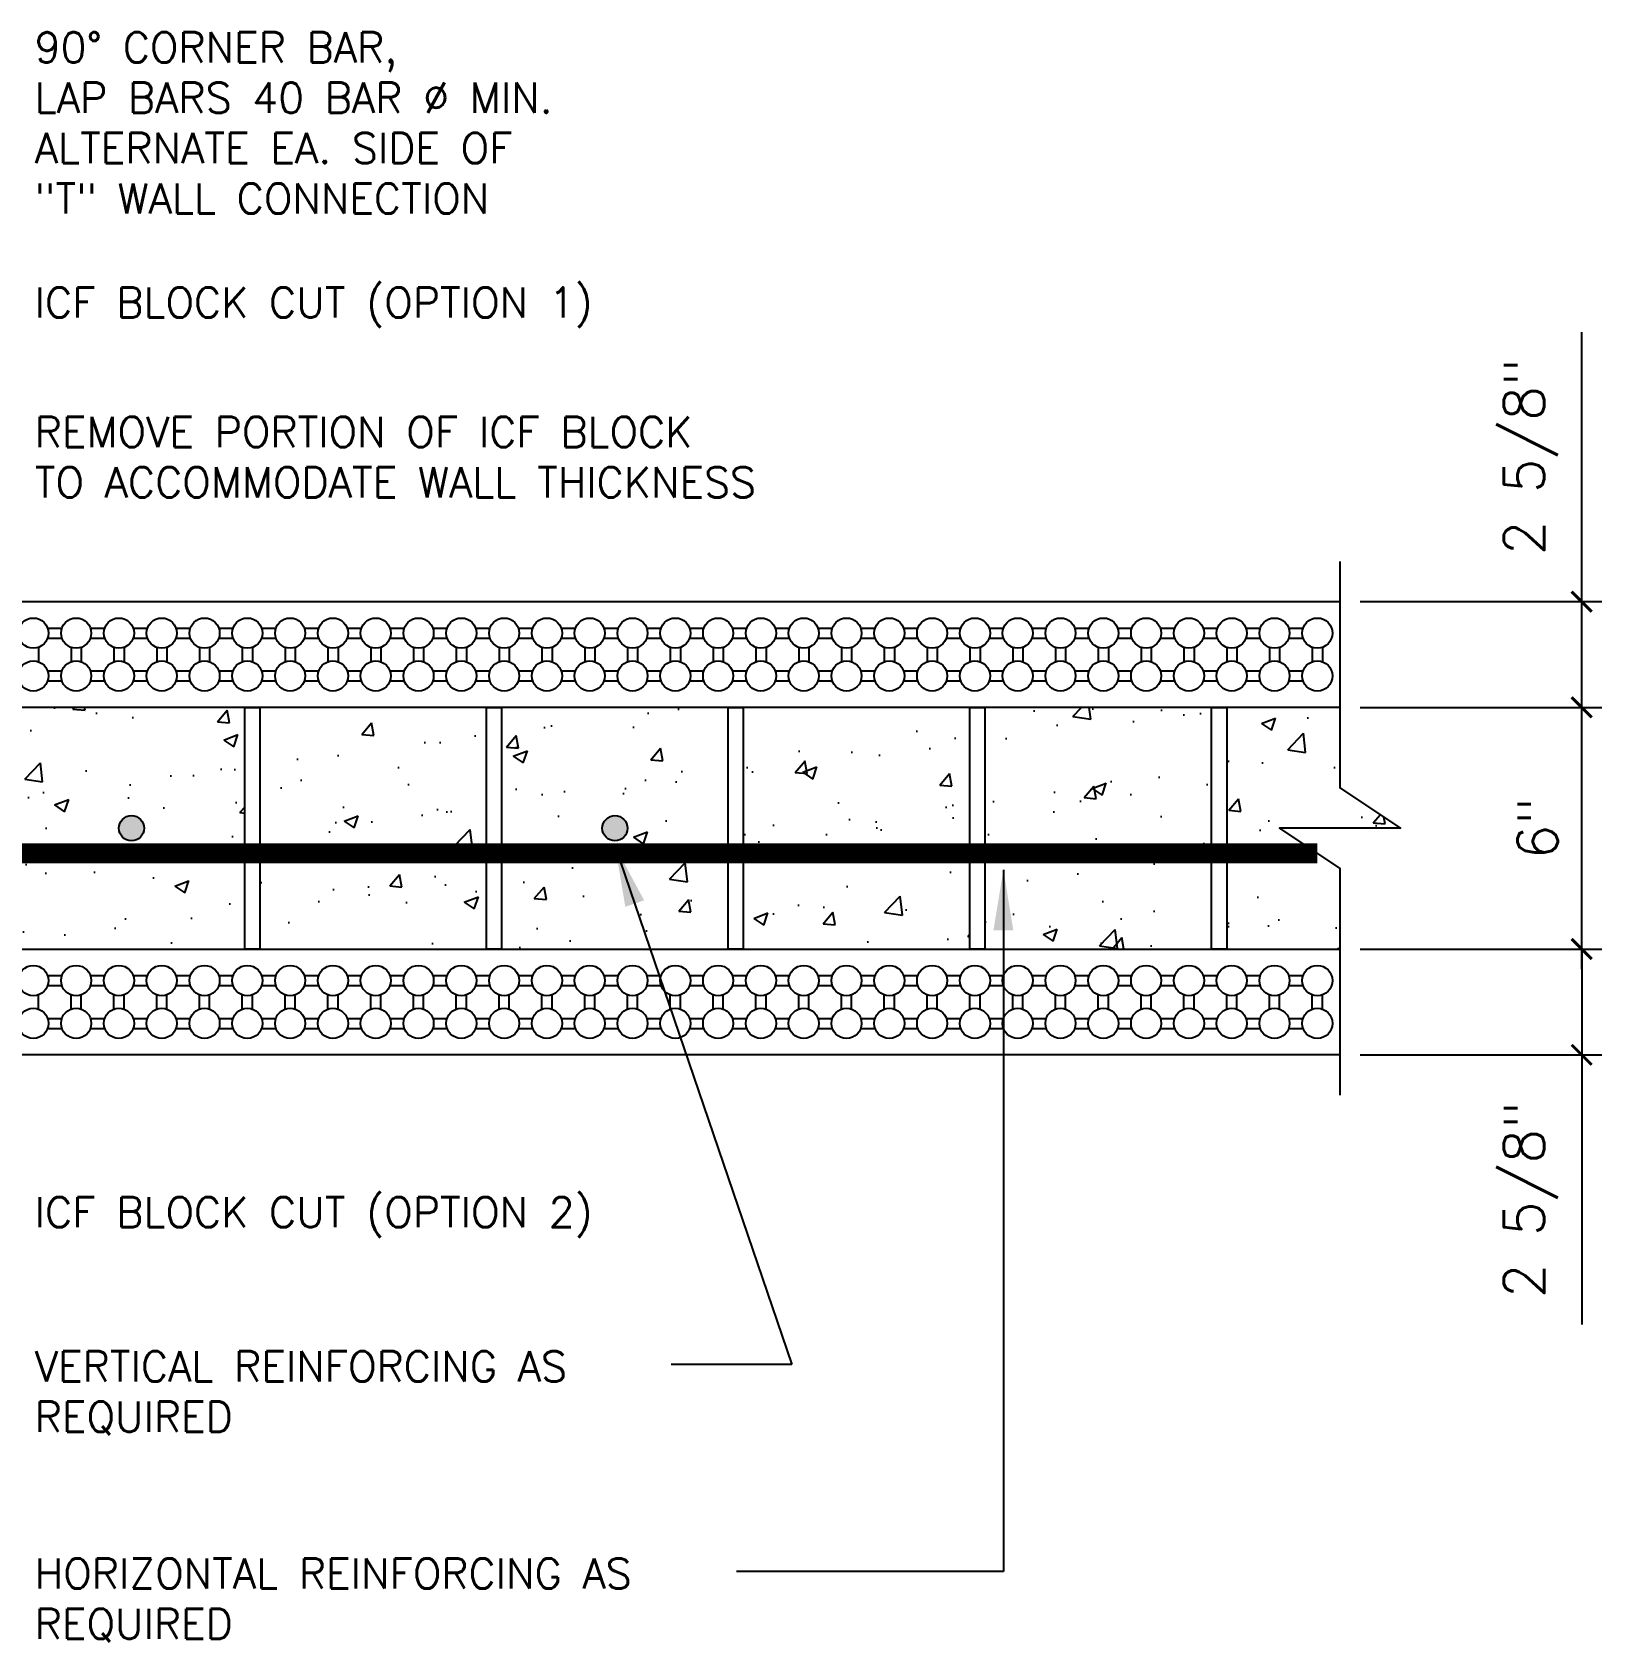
# Model space of a CAD drawing. Header units: inches. Extents: x 861.3 to 931.1, y 143.9 to 200.1.
# Drawn here: x 892.16 to 931.12, y 148.2 to 188.15 of the extents above; entities that cross this region are included whole.
import ezdxf

# ---------------------------------------------------------------- set-up
doc = ezdxf.new("R2010")
doc.units = ezdxf.units.IN
doc.header["$MEASUREMENT"] = 0
doc.linetypes.add('HIDDEN', pattern=[0.375, 0.25, -0.125])
for name, color, linetype in [('LAYER 13', 13, 'Continuous'), ('LAYER 2', 2, 'Continuous'), ('LAYER 3', 3, 'Continuous'), ('LAYER 5', 5, 'Continuous'), ('LAYER 7', 7, 'Continuous'), ('LAYER 8', 8, 'Continuous')]:
    doc.layers.add(name, color=color, linetype=linetype)
doc.styles.add('NOTES', font='simplex.shx', dxfattribs={"height": 1})
doc.dimstyles.new('DIM-18$0', dxfattribs={"dimscale": 8, "dimtxt": 1, "dimasz": 0.125, "dimexe": 0.1875, "dimexo": 0.0625, "dimgap": 0.0625, "dimtad": 1, "dimdec": 4, "dimzin": 3, "dimdsep": 46, "dimlunit": 4, "dimtxsty": 'NOTES', "dimblk1": 'ARCHTICK', "dimblk2": 'ARCHTICK', "dimsah": 1, "dimcen": 0.0625, "dimclrd": 256, "dimclre": 256, "dimclrt": 7, "dimadec": 0, "dimazin": 0, "dimtfac": 1, "dimtdec": 4, "dimtofl": 0, "dimtmove": 0, "dimatfit": 3, "dimldrblk": 'ARCHTICK', "dimfxl": 1, "dimfrac": 2, "dimtolj": 1, "dimtzin": 0, "dimarcsym": 0})
doc.dimstyles.new('DIM-18$7', dxfattribs={"dimscale": 8, "dimtxt": 0.09375, "dimasz": 0.125, "dimexe": 0.1875, "dimexo": 0.0625, "dimgap": 0.0625, "dimtad": 0, "dimtih": 1, "dimtoh": 1, "dimdec": 4, "dimzin": 3, "dimdsep": 46, "dimlunit": 4, "dimtxsty": 'NOTES', "dimcen": 0.0625, "dimadec": 0, "dimazin": 0, "dimtfac": 1, "dimtdec": 4, "dimtofl": 0, "dimtmove": 0, "dimatfit": 3, "dimfxl": 1, "dimfrac": 2, "dimtolj": 1, "dimtzin": 0, "dimarcsym": 0})

# ---------------------------------------------------------------- blocks, each defined once
blk = doc.blocks.new('_ArchTick')
at = {"color": 0, "linetype": 'ByBlock', "const_width": 0.15}
blk.add_lwpolyline([(-0.5, -0.5), (0.5, 0.5)], dxfattribs=at)
blk = doc.blocks.new('*D8')
at = {"layer": 'DEFPOINTS', "color": 0}
for p in [(924.622, 165.391), (930.622, 165.391), (924.622, 162.766)]:
    blk.add_point(p, dxfattribs=at)
at = {"layer": 'LAYER 8', "lineweight": -2}
for p, q in [((925.122, 165.391), (931.122, 165.391)), ((930.622, 165.391), (930.622, 162.266)), ((925.122, 162.766), (931.122, 162.766)), ((930.622, 162.766), (930.622, 156.076))]:
    blk.add_line(p, q, dxfattribs=at)
at = {"layer": 'LAYER 8', "lineweight": -2, "xscale": 0.5, "yscale": 0.5, "zscale": 0.5}
for p, rotation in [((930.622, 165.391), 90), ((930.622, 162.766), 270)]:
    blk.add_blockref('_ArchTick', p, dxfattribs=dict(at, rotation=rotation))
at = {"layer": 'LAYER 8', "color": 7, "insert": (929.36, 159.171), "char_height": 1, "attachment_point": 5, "rotation": 90, "style": 'NOTES'}
blk.add_mtext('\\A1;2 5/8"', dxfattribs=at)
blk = doc.blocks.new('*D9')
at = {"layer": 'DEFPOINTS', "color": 0}
for p in [(924.622, 171.391), (930.622, 171.391), (924.622, 165.391)]:
    blk.add_point(p, dxfattribs=at)
at = {"layer": 'LAYER 8', "lineweight": -2}
for p, q in [((930.622, 164.891), (930.622, 171.891)), ((925.122, 171.391), (931.122, 171.391)), ((925.122, 165.391), (931.122, 165.391))]:
    blk.add_line(p, q, dxfattribs=at)
at = {"layer": 'LAYER 8', "lineweight": -2, "xscale": 0.5, "yscale": 0.5, "zscale": 0.5}
for p, rotation in [((930.622, 171.391), 90), ((930.622, 165.391), 270)]:
    blk.add_blockref('_ArchTick', p, dxfattribs=dict(at, rotation=rotation))
at = {"layer": 'LAYER 8', "color": 7, "insert": (929.527, 168.391), "char_height": 1, "attachment_point": 5, "rotation": 90, "style": 'NOTES'}
blk.add_mtext('\\A1;6"', dxfattribs=at)
blk = doc.blocks.new('*D10')
at = {"layer": 'DEFPOINTS', "color": 0}
for p in [(924.622, 174.016), (930.622, 174.016), (924.622, 171.391)]:
    blk.add_point(p, dxfattribs=at)
at = {"layer": 'LAYER 8', "lineweight": -2}
for p, q in [((930.622, 174.016), (930.622, 180.707)), ((925.122, 174.016), (931.122, 174.016)), ((930.622, 170.891), (930.622, 174.016)), ((925.122, 171.391), (931.122, 171.391))]:
    blk.add_line(p, q, dxfattribs=at)
at = {"layer": 'LAYER 8', "lineweight": -2, "xscale": 0.5, "yscale": 0.5, "zscale": 0.5}
for p, rotation in [((930.622, 174.016), 90), ((930.622, 171.391), 270)]:
    blk.add_blockref('_ArchTick', p, dxfattribs=dict(at, rotation=rotation))
at = {"layer": 'LAYER 8', "color": 7, "insert": (929.36, 177.611), "char_height": 1, "attachment_point": 5, "rotation": 90, "style": 'NOTES'}
blk.add_mtext('\\A1;2 5/8"', dxfattribs=at)

msp = doc.modelspace()

# ---------------------------------------------------------------- hatches: boundary and pattern name
at = {"layer": 'LAYER 13'}
h = msp.add_hatch(dxfattribs=at)
h.set_pattern_fill('AR-CONC,_O', color=256, scale=0.5)
h.set_pattern_definition([(50, (876.622, 165.391), (3.5863, -0.31376), [0.375, -4.125]), (355, (876.622, 165.391), (-0.69376, 3.76096), [0.3, -3.3]), (100.451, (876.9207, 165.365), (2.89255, 3.4472), [0.3187, -3.5057]), (46.184, (876.622, 166.391), (5.3362, -0.8276), [0.5625, -6.1875]), (96.636, (877.0665, 166.322), (4.6733, 4.8706), [0.47805, -5.25856]), (351.184, (876.622, 166.391), (4.6733, 4.8706), [0.45, -4.95]), (21, (877.122, 166.141), (2.98454, -2.0131), [0.375, -4.125]), (326, (877.122, 166.141), (1.21658, 3.62575), [0.3, -3.3]), (71.451, (877.3706, 165.9734), (4.20111, 1.61265), [0.3187, -3.5057]), (37.5, (876.6219, 165.3911), (0.0608, 1.66447), [0, -3.26, 0, -3.35, 0, -3.3125]), (7.5, (876.6219, 165.3911), (1.31535, 1.97206), [0, -1.91, 0, -3.185, 0, -1.2625]), (327.5, (875.5069, 165.3911), (2.669112, -0.112774), [0, -1.25, 0, -3.9, 0, -5.175]), (317.5, (875.0069, 165.3911), (2.91593, 0.50052), [0, -1.625, 0, -2.59, 0, -3.675])])
h.paths.add_polyline_path([(879.43436, 171.39112), (876.62186, 171.39112), (876.62186, 168.51612), (879.43436, 168.51612)])
h.paths.add_polyline_path([(879.43436, 168.51612), (876.62186, 168.51612), (876.62186, 167.01612), (879.43436, 167.01612)])
h.paths.add_polyline_path([(879.43436, 167.01612), (876.62186, 167.01612), (876.62186, 165.39112), (879.24686, 165.39112), (879.43436, 165.39112)])
h.paths.add_polyline_path([(885.43436, 167.01612), (879.80936, 167.01612), (879.80936, 165.39112), (885.43436, 165.39112)])
h.paths.add_polyline_path([(885.43436, 167.76612), (879.80936, 167.76612), (879.80936, 167.01612), (885.43436, 167.01612)])
h.paths.add_polyline_path([(885.43436, 168.51612), (879.80936, 168.51612), (879.80936, 167.76612), (885.43436, 167.76612)])
h.paths.add_polyline_path([(885.43436, 171.39112), (879.80936, 171.39112), (879.80936, 168.51612), (885.43436, 168.51612)])
h.paths.add_polyline_path([(891.43436, 171.39112), (885.80936, 171.39112), (885.80936, 167.76612), (891.43436, 167.76612)])
h.paths.add_polyline_path([(891.43436, 167.76612), (885.80936, 167.76612), (885.80936, 165.39112), (891.43436, 165.39112)])
h.paths.add_polyline_path([(897.43436, 167.76612), (891.80936, 167.76612), (891.80936, 165.39112), (897.43436, 165.39112)])
h.paths.add_polyline_path([(897.43436, 171.39112), (891.80936, 171.39112), (891.80936, 167.76612), (897.43436, 167.76612)])
h.paths.add_polyline_path([(894.93436, 168.39112, -1), (894.30936, 168.39112, -1)], flags=16)
h.paths.add_polyline_path([(903.43436, 171.39112), (897.80936, 171.39112), (897.80936, 167.76612), (903.43436, 167.76612)])
h.paths.add_polyline_path([(903.43436, 167.76612), (897.80936, 167.76612), (897.80936, 165.39112), (903.43436, 165.39112)])
h.paths.add_polyline_path([(909.43436, 167.76612), (903.80936, 167.76612), (903.80936, 165.39112), (909.43436, 165.39112)])
h.paths.add_polyline_path([(909.43436, 171.39112), (903.80936, 171.39112), (903.80936, 167.76612), (909.43436, 167.76612)])
h.paths.add_polyline_path([(906.93436, 168.39112, -1), (906.30936, 168.39112, -1)], flags=16)
h.paths.add_polyline_path([(915.43436, 171.39112), (909.80936, 171.39112), (909.80936, 167.76612), (915.43436, 167.76612)])
h.paths.add_polyline_path([(915.43436, 167.76612), (909.80936, 167.76612), (909.80936, 165.39112), (915.43436, 165.39112)])
h.paths.add_polyline_path([(921.43436, 171.39112), (915.80936, 171.39112), (915.80936, 167.76612), (921.43436, 167.76612)])
h.paths.add_polyline_path([(921.43436, 167.76612), (915.80936, 167.76612), (915.80936, 165.39112), (921.43436, 165.39112)])
h.paths.add_polyline_path([(924.62186, 167.39112), (924.05936, 167.76612), (921.80936, 167.76612), (921.80936, 165.39112), (924.62186, 165.39112)])
h.paths.add_polyline_path([(924.62186, 169.39112), (924.62186, 171.39112), (921.80936, 171.39112), (921.80936, 167.76612), (924.05936, 167.76612), (923.12186, 168.39112), (926.12186, 168.39112)])
at = {"layer": 'LAYER 8'}
for points in [[(894.93436, 168.39112, 1), (894.30936, 168.39112, 1)], [(906.93436, 168.39112, 1), (906.30936, 168.39112, 1)]]:
    msp.add_hatch(color=256, dxfattribs=at).paths.add_polyline_path(points)

# ---------------------------------------------------------------- linework, layer by layer
at = {"layer": 'LAYER 2'}
for points in [[(924.62186, 174.01612), (924.62186, 171.39112), (876.62186, 171.39112), (876.62186, 174.01612), (924.62186, 174.01612)], [(924.62186, 165.39112), (924.62186, 162.76612), (879.24686, 162.76612), (879.24686, 165.39112), (924.62186, 165.39112)]]:
    msp.add_lwpolyline(points, dxfattribs=at)
at = {"layer": 'LAYER 3', "flags": 128}
msp.add_lwpolyline([(924.62186, 175.01612), (924.62186, 169.39112), (926.12186, 168.39112), (923.12186, 168.39112), (924.62186, 167.39112), (924.62186, 161.76612)], dxfattribs=at)
at = {"layer": 'LAYER 3'}
for centre in [(894.62186, 168.39112), (906.62186, 168.39112)]:
    msp.add_circle(centre, 0.3125, dxfattribs=at)
at = {"layer": 'LAYER 5', "linetype": 'HIDDEN', "ltscale": 0.5, "const_width": 0.5, "flags": 128}
msp.add_lwpolyline([(877.93436, 167.76612), (924.05936, 167.76612)], dxfattribs=at)
at = {"layer": 'LAYER 8'}
for p, q in [((892.5374, 173.36133), (892.89383, 173.36133)), ((892.53818, 173.1106), (892.89305, 173.1106)), ((893.5999, 173.36133), (893.95633, 173.36133)), ((893.60068, 173.1106), (893.95555, 173.1106)), ((894.6624, 173.36133), (895.01883, 173.36133)), ((894.66318, 173.1106), (895.01805, 173.1106)), ((895.7249, 173.36133), (896.08133, 173.36133)), ((895.72568, 173.1106), (896.08055, 173.1106)), ((896.7874, 173.36133), (897.14383, 173.36133)), ((896.78818, 173.1106), (897.14305, 173.1106)), ((897.8499, 173.36133), (898.20633, 173.36133)), ((897.85068, 173.1106), (898.20555, 173.1106)), ((898.9124, 173.36133), (899.26883, 173.36133)), ((898.91318, 173.1106), (899.26805, 173.1106)), ((899.9749, 173.36133), (900.33133, 173.36133)), ((899.97568, 173.1106), (900.33055, 173.1106)), ((901.0374, 173.36133), (901.39383, 173.36133)), ((901.03818, 173.1106), (901.39305, 173.1106)), ((902.0999, 173.36133), (902.45633, 173.36133)), ((902.10068, 173.1106), (902.45555, 173.1106)), ((903.1624, 173.36133), (903.51883, 173.36133)), ((903.16318, 173.1106), (903.51805, 173.1106)), ((904.2249, 173.36133), (904.58133, 173.36133)), ((904.22568, 173.1106), (904.58055, 173.1106)), ((905.2874, 173.36133), (905.64383, 173.36133)), ((905.28818, 173.1106), (905.64305, 173.1106)), ((906.3499, 173.36133), (906.70633, 173.36133)), ((906.35068, 173.1106), (906.70555, 173.1106)), ((907.4124, 173.36133), (907.76883, 173.36133)), ((907.41318, 173.1106), (907.76805, 173.1106)), ((908.4749, 173.36133), (908.83133, 173.36133)), ((908.47568, 173.1106), (908.83055, 173.1106)), ((909.5374, 173.36133), (909.89383, 173.36133)), ((909.53818, 173.1106), (909.89305, 173.1106)), ((910.5999, 173.36133), (910.95633, 173.36133)), ((910.60068, 173.1106), (910.95555, 173.1106)), ((911.6624, 173.36133), (912.01883, 173.36133)), ((911.66318, 173.1106), (912.01805, 173.1106)), ((912.7249, 173.36133), (913.08133, 173.36133)), ((912.72568, 173.1106), (913.08055, 173.1106)), ((913.7874, 173.36133), (914.14383, 173.36133)), ((913.78818, 173.1106), (914.14305, 173.1106)), ((914.8499, 173.36133), (915.20633, 173.36133)), ((914.85068, 173.1106), (915.20555, 173.1106)), ((915.9124, 173.36133), (916.26883, 173.36133)), ((915.91318, 173.1106), (916.26805, 173.1106)), ((916.9749, 173.36133), (917.33133, 173.36133)), ((916.97568, 173.1106), (917.33055, 173.1106)), ((918.0374, 173.36133), (918.39383, 173.36133)), ((918.03818, 173.1106), (918.39305, 173.1106)), ((919.0999, 173.36133), (919.45633, 173.36133)), ((919.10068, 173.1106), (919.45555, 173.1106)), ((920.1624, 173.36133), (920.51883, 173.36133)), ((920.16318, 173.1106), (920.51805, 173.1106)), ((921.2249, 173.36133), (921.58133, 173.36133)), ((921.22568, 173.1106), (921.58055, 173.1106)), ((922.2874, 173.36133), (922.64383, 173.36133)), ((922.28818, 173.1106), (922.64305, 173.1106)), ((923.3499, 173.36133), (923.70633, 173.36133)), ((923.35068, 173.1106), (923.70555, 173.1106)), ((892.31082, 172.88184), (892.31082, 172.52541)), ((893.12259, 172.88106), (893.12259, 172.52618)), ((893.37332, 172.88184), (893.37332, 172.52541)), ((894.18509, 172.88106), (894.18509, 172.52618)), ((894.43582, 172.88184), (894.43582, 172.52541)), ((895.24759, 172.88106), (895.24759, 172.52618)), ((895.49832, 172.88184), (895.49832, 172.52541)), ((896.31009, 172.88106), (896.31009, 172.52618)), ((896.56082, 172.88184), (896.56082, 172.52541)), ((897.37259, 172.88106), (897.37259, 172.52618)), ((897.62332, 172.88184), (897.62332, 172.52541)), ((898.43509, 172.88106), (898.43509, 172.52618)), ((898.68582, 172.88184), (898.68582, 172.52541)), ((899.49759, 172.88106), (899.49759, 172.52618)), ((899.74832, 172.88184), (899.74832, 172.52541)), ((900.56009, 172.88106), (900.56009, 172.52618)), ((900.81082, 172.88184), (900.81082, 172.52541)), ((901.62259, 172.88106), (901.62259, 172.52618)), ((901.87332, 172.88184), (901.87332, 172.52541)), ((902.68509, 172.88106), (902.68509, 172.52618)), ((902.93582, 172.88184), (902.93582, 172.52541)), ((903.74759, 172.88106), (903.74759, 172.52618)), ((903.99832, 172.88184), (903.99832, 172.52541)), ((904.81009, 172.88106), (904.81009, 172.52618)), ((905.06082, 172.88184), (905.06082, 172.52541)), ((905.87259, 172.88106), (905.87259, 172.52618)), ((906.12332, 172.88184), (906.12332, 172.52541)), ((906.93509, 172.88106), (906.93509, 172.52618)), ((907.18582, 172.88184), (907.18582, 172.52541)), ((907.99759, 172.88106), (907.99759, 172.52618)), ((908.24832, 172.88184), (908.24832, 172.52541)), ((909.06009, 172.88106), (909.06009, 172.52618)), ((909.31082, 172.88184), (909.31082, 172.52541)), ((910.12259, 172.88106), (910.12259, 172.52618)), ((910.37332, 172.88184), (910.37332, 172.52541)), ((911.18509, 172.88106), (911.18509, 172.52618)), ((911.43582, 172.88184), (911.43582, 172.52541)), ((912.24759, 172.88106), (912.24759, 172.52618)), ((912.49832, 172.88184), (912.49832, 172.52541)), ((913.31009, 172.88106), (913.31009, 172.52618)), ((913.56082, 172.88184), (913.56082, 172.52541)), ((914.37259, 172.88106), (914.37259, 172.52618)), ((914.62332, 172.88184), (914.62332, 172.52541)), ((915.43509, 172.88106), (915.43509, 172.52618)), ((915.68582, 172.88184), (915.68582, 172.52541)), ((916.49759, 172.88106), (916.49759, 172.52618)), ((916.74832, 172.88184), (916.74832, 172.52541)), ((917.56009, 172.88106), (917.56009, 172.52618)), ((917.81082, 172.88184), (917.81082, 172.52541)), ((918.62259, 172.88106), (918.62259, 172.52618)), ((918.87332, 172.88184), (918.87332, 172.52541)), ((919.68509, 172.88106), (919.68509, 172.52618)), ((919.93582, 172.88184), (919.93582, 172.52541)), ((920.74759, 172.88106), (920.74759, 172.52618)), ((920.99832, 172.88184), (920.99832, 172.52541)), ((921.81009, 172.88106), (921.81009, 172.52618)), ((922.06082, 172.88184), (922.06082, 172.52541)), ((922.87259, 172.88106), (922.87259, 172.52618)), ((923.12332, 172.88184), (923.12332, 172.52541)), ((923.93509, 172.88106), (923.93509, 172.52618)), ((924.18582, 172.88184), (924.18582, 172.52541)), ((892.5374, 172.29883), (892.89383, 172.29883)), ((893.5999, 172.29883), (893.95633, 172.29883)), ((894.6624, 172.29883), (895.01883, 172.29883)), ((895.7249, 172.29883), (896.08133, 172.29883)), ((896.7874, 172.29883), (897.14383, 172.29883)), ((897.8499, 172.29883), (898.20633, 172.29883)), ((898.9124, 172.29883), (899.26883, 172.29883)), ((899.9749, 172.29883), (900.33133, 172.29883)), ((901.0374, 172.29883), (901.39383, 172.29883)), ((902.0999, 172.29883), (902.45633, 172.29883)), ((903.1624, 172.29883), (903.51883, 172.29883)), ((904.2249, 172.29883), (904.58133, 172.29883)), ((905.2874, 172.29883), (905.64383, 172.29883)), ((906.3499, 172.29883), (906.70633, 172.29883)), ((907.4124, 172.29883), (907.76883, 172.29883)), ((908.4749, 172.29883), (908.83133, 172.29883)), ((909.5374, 172.29883), (909.89383, 172.29883)), ((910.5999, 172.29883), (910.95633, 172.29883)), ((911.6624, 172.29883), (912.01883, 172.29883)), ((912.7249, 172.29883), (913.08133, 172.29883)), ((913.7874, 172.29883), (914.14383, 172.29883)), ((914.8499, 172.29883), (915.20633, 172.29883)), ((915.9124, 172.29883), (916.26883, 172.29883)), ((916.9749, 172.29883), (917.33133, 172.29883)), ((918.0374, 172.29883), (918.39383, 172.29883)), ((919.0999, 172.29883), (919.45633, 172.29883)), ((920.1624, 172.29883), (920.51883, 172.29883)), ((921.2249, 172.29883), (921.58133, 172.29883)), ((922.2874, 172.29883), (922.64383, 172.29883)), ((923.3499, 172.29883), (923.70633, 172.29883)), ((892.53818, 172.0481), (892.89305, 172.0481)), ((893.60068, 172.0481), (893.95555, 172.0481)), ((894.66318, 172.0481), (895.01805, 172.0481)), ((895.72568, 172.0481), (896.08055, 172.0481)), ((896.78818, 172.0481), (897.14305, 172.0481)), ((897.85068, 172.0481), (898.20555, 172.0481)), ((898.91318, 172.0481), (899.26805, 172.0481)), ((899.97568, 172.0481), (900.33055, 172.0481)), ((901.03818, 172.0481), (901.39305, 172.0481)), ((902.10068, 172.0481), (902.45555, 172.0481)), ((903.16318, 172.0481), (903.51805, 172.0481)), ((904.22568, 172.0481), (904.58055, 172.0481)), ((905.28818, 172.0481), (905.64305, 172.0481)), ((906.35068, 172.0481), (906.70555, 172.0481)), ((907.41318, 172.0481), (907.76805, 172.0481)), ((908.47568, 172.0481), (908.83055, 172.0481)), ((909.53818, 172.0481), (909.89305, 172.0481)), ((910.60068, 172.0481), (910.95555, 172.0481)), ((911.66318, 172.0481), (912.01805, 172.0481)), ((912.72568, 172.0481), (913.08055, 172.0481)), ((913.78818, 172.0481), (914.14305, 172.0481)), ((914.85068, 172.0481), (915.20555, 172.0481)), ((915.91318, 172.0481), (916.26805, 172.0481)), ((916.97568, 172.0481), (917.33055, 172.0481)), ((918.03818, 172.0481), (918.39305, 172.0481)), ((919.10068, 172.0481), (919.45555, 172.0481)), ((920.16318, 172.0481), (920.51805, 172.0481)), ((921.22568, 172.0481), (921.58055, 172.0481)), ((922.28818, 172.0481), (922.64305, 172.0481)), ((923.35068, 172.0481), (923.70555, 172.0481)), ((892.53818, 164.73414), (892.89305, 164.73414)), ((893.60068, 164.73414), (893.95555, 164.73414)), ((894.66318, 164.73414), (895.01805, 164.73414)), ((895.72568, 164.73414), (896.08055, 164.73414)), ((896.78818, 164.73414), (897.14305, 164.73414)), ((897.85068, 164.73414), (898.20555, 164.73414)), ((898.91318, 164.73414), (899.26805, 164.73414)), ((899.97568, 164.73414), (900.33055, 164.73414)), ((901.03818, 164.73414), (901.39305, 164.73414)), ((902.10068, 164.73414), (902.45555, 164.73414)), ((903.16318, 164.73414), (903.51805, 164.73414)), ((904.22568, 164.73414), (904.58055, 164.73414)), ((905.28818, 164.73414), (905.64305, 164.73414)), ((906.35068, 164.73414), (906.70555, 164.73414)), ((907.41318, 164.73414), (907.76805, 164.73414)), ((908.47568, 164.73414), (908.83055, 164.73414)), ((909.53818, 164.73414), (909.89305, 164.73414)), ((910.60068, 164.73414), (910.95555, 164.73414)), ((911.66318, 164.73414), (912.01805, 164.73414)), ((912.72568, 164.73414), (913.08055, 164.73414)), ((913.78818, 164.73414), (914.14305, 164.73414)), ((914.85068, 164.73414), (915.20555, 164.73414)), ((915.91318, 164.73414), (916.26805, 164.73414)), ((916.97568, 164.73414), (917.33055, 164.73414)), ((918.03818, 164.73414), (918.39305, 164.73414)), ((919.10068, 164.73414), (919.45555, 164.73414)), ((920.16318, 164.73414), (920.51805, 164.73414)), ((921.22568, 164.73414), (921.58055, 164.73414)), ((922.28818, 164.73414), (922.64305, 164.73414)), ((923.35068, 164.73414), (923.70555, 164.73414)), ((892.31082, 163.90041), (892.31082, 164.25684)), ((892.5374, 164.48341), (892.89383, 164.48341)), ((893.12259, 163.90118), (893.12259, 164.25606)), ((893.37332, 163.90041), (893.37332, 164.25684)), ((893.5999, 164.48341), (893.95633, 164.48341)), ((894.18509, 163.90118), (894.18509, 164.25606)), ((894.43582, 163.90041), (894.43582, 164.25684)), ((894.6624, 164.48341), (895.01883, 164.48341)), ((895.24759, 163.90118), (895.24759, 164.25606)), ((895.49832, 163.90041), (895.49832, 164.25684)), ((895.7249, 164.48341), (896.08133, 164.48341)), ((896.31009, 163.90118), (896.31009, 164.25606)), ((896.56082, 163.90041), (896.56082, 164.25684)), ((896.7874, 164.48341), (897.14383, 164.48341)), ((897.37259, 163.90118), (897.37259, 164.25606)), ((897.62332, 163.90041), (897.62332, 164.25684)), ((897.8499, 164.48341), (898.20633, 164.48341)), ((898.43509, 163.90118), (898.43509, 164.25606)), ((898.68582, 163.90041), (898.68582, 164.25684)), ((898.9124, 164.48341), (899.26883, 164.48341)), ((899.49759, 163.90118), (899.49759, 164.25606)), ((899.74832, 163.90041), (899.74832, 164.25684)), ((899.9749, 164.48341), (900.33133, 164.48341)), ((900.56009, 163.90118), (900.56009, 164.25606)), ((900.81082, 163.90041), (900.81082, 164.25684)), ((901.0374, 164.48341), (901.39383, 164.48341)), ((901.62259, 163.90118), (901.62259, 164.25606)), ((901.87332, 163.90041), (901.87332, 164.25684)), ((902.0999, 164.48341), (902.45633, 164.48341)), ((902.68509, 163.90118), (902.68509, 164.25606)), ((902.93582, 163.90041), (902.93582, 164.25684)), ((903.1624, 164.48341), (903.51883, 164.48341)), ((903.74759, 163.90118), (903.74759, 164.25606)), ((903.99832, 163.90041), (903.99832, 164.25684)), ((904.2249, 164.48341), (904.58133, 164.48341)), ((904.81009, 163.90118), (904.81009, 164.25606)), ((905.06082, 163.90041), (905.06082, 164.25684)), ((905.2874, 164.48341), (905.64383, 164.48341)), ((905.87259, 163.90118), (905.87259, 164.25606)), ((906.12332, 163.90041), (906.12332, 164.25684)), ((906.3499, 164.48341), (906.70633, 164.48341)), ((906.93509, 163.90118), (906.93509, 164.25606)), ((907.18582, 163.90041), (907.18582, 164.25684)), ((907.4124, 164.48341), (907.76883, 164.48341)), ((907.99759, 163.90118), (907.99759, 164.25606)), ((908.24832, 163.90041), (908.24832, 164.25684)), ((908.4749, 164.48341), (908.83133, 164.48341)), ((909.06009, 163.90118), (909.06009, 164.25606)), ((909.31082, 163.90041), (909.31082, 164.25684)), ((909.5374, 164.48341), (909.89383, 164.48341)), ((910.12259, 163.90118), (910.12259, 164.25606)), ((910.37332, 163.90041), (910.37332, 164.25684)), ((910.5999, 164.48341), (910.95633, 164.48341)), ((911.18509, 163.90118), (911.18509, 164.25606)), ((911.43582, 163.90041), (911.43582, 164.25684)), ((911.6624, 164.48341), (912.01883, 164.48341)), ((912.24759, 163.90118), (912.24759, 164.25606)), ((912.49832, 163.90041), (912.49832, 164.25684)), ((912.7249, 164.48341), (913.08133, 164.48341)), ((913.31009, 163.90118), (913.31009, 164.25606)), ((913.56082, 163.90041), (913.56082, 164.25684)), ((913.7874, 164.48341), (914.14383, 164.48341)), ((914.37259, 163.90118), (914.37259, 164.25606)), ((914.62332, 163.90041), (914.62332, 164.25684)), ((914.8499, 164.48341), (915.20633, 164.48341)), ((915.43509, 163.90118), (915.43509, 164.25606)), ((915.68582, 163.90041), (915.68582, 164.25684)), ((915.9124, 164.48341), (916.26883, 164.48341)), ((916.49759, 163.90118), (916.49759, 164.25606)), ((916.74832, 163.90041), (916.74832, 164.25684)), ((916.9749, 164.48341), (917.33133, 164.48341)), ((917.56009, 163.90118), (917.56009, 164.25606)), ((917.81082, 163.90041), (917.81082, 164.25684)), ((918.0374, 164.48341), (918.39383, 164.48341)), ((918.62259, 163.90118), (918.62259, 164.25606)), ((918.87332, 163.90041), (918.87332, 164.25684)), ((919.0999, 164.48341), (919.45633, 164.48341)), ((919.68509, 163.90118), (919.68509, 164.25606)), ((919.93582, 163.90041), (919.93582, 164.25684)), ((920.1624, 164.48341), (920.51883, 164.48341)), ((920.74759, 163.90118), (920.74759, 164.25606)), ((920.99832, 163.90041), (920.99832, 164.25684)), ((921.2249, 164.48341), (921.58133, 164.48341)), ((921.81009, 163.90118), (921.81009, 164.25606)), ((922.06082, 163.90041), (922.06082, 164.25684)), ((922.2874, 164.48341), (922.64383, 164.48341)), ((922.87259, 163.90118), (922.87259, 164.25606)), ((923.12332, 163.90041), (923.12332, 164.25684)), ((923.3499, 164.48341), (923.70633, 164.48341)), ((923.93509, 163.90118), (923.93509, 164.25606)), ((924.18582, 163.90041), (924.18582, 164.25684)), ((892.53818, 163.67164), (892.89305, 163.67164)), ((893.60068, 163.67164), (893.95555, 163.67164)), ((894.66318, 163.67164), (895.01805, 163.67164)), ((895.72568, 163.67164), (896.08055, 163.67164)), ((896.78818, 163.67164), (897.14305, 163.67164)), ((897.85068, 163.67164), (898.20555, 163.67164)), ((898.91318, 163.67164), (899.26805, 163.67164)), ((899.97568, 163.67164), (900.33055, 163.67164)), ((901.03818, 163.67164), (901.39305, 163.67164)), ((902.10068, 163.67164), (902.45555, 163.67164)), ((903.16318, 163.67164), (903.51805, 163.67164)), ((904.22568, 163.67164), (904.58055, 163.67164)), ((905.28818, 163.67164), (905.64305, 163.67164)), ((906.35068, 163.67164), (906.70555, 163.67164)), ((907.41318, 163.67164), (907.76805, 163.67164)), ((908.47568, 163.67164), (908.83055, 163.67164)), ((909.53818, 163.67164), (909.89305, 163.67164)), ((910.60068, 163.67164), (910.95555, 163.67164)), ((911.66318, 163.67164), (912.01805, 163.67164)), ((912.72568, 163.67164), (913.08055, 163.67164)), ((913.78818, 163.67164), (914.14305, 163.67164)), ((914.85068, 163.67164), (915.20555, 163.67164)), ((915.91318, 163.67164), (916.26805, 163.67164)), ((916.97568, 163.67164), (917.33055, 163.67164)), ((918.03818, 163.67164), (918.39305, 163.67164)), ((919.10068, 163.67164), (919.45555, 163.67164)), ((920.16318, 163.67164), (920.51805, 163.67164)), ((921.22568, 163.67164), (921.58055, 163.67164)), ((922.28818, 163.67164), (922.64305, 163.67164)), ((923.35068, 163.67164), (923.70555, 163.67164)), ((892.5374, 163.42091), (892.89383, 163.42091)), ((893.5999, 163.42091), (893.95633, 163.42091)), ((894.6624, 163.42091), (895.01883, 163.42091)), ((895.7249, 163.42091), (896.08133, 163.42091)), ((896.7874, 163.42091), (897.14383, 163.42091)), ((897.8499, 163.42091), (898.20633, 163.42091)), ((898.9124, 163.42091), (899.26883, 163.42091)), ((899.9749, 163.42091), (900.33133, 163.42091)), ((901.0374, 163.42091), (901.39383, 163.42091)), ((902.0999, 163.42091), (902.45633, 163.42091)), ((903.1624, 163.42091), (903.51883, 163.42091)), ((904.2249, 163.42091), (904.58133, 163.42091)), ((905.2874, 163.42091), (905.64383, 163.42091)), ((906.3499, 163.42091), (906.70633, 163.42091)), ((907.4124, 163.42091), (907.76883, 163.42091)), ((908.4749, 163.42091), (908.83133, 163.42091)), ((909.5374, 163.42091), (909.89383, 163.42091)), ((910.5999, 163.42091), (910.95633, 163.42091)), ((911.6624, 163.42091), (912.01883, 163.42091)), ((912.7249, 163.42091), (913.08133, 163.42091)), ((913.7874, 163.42091), (914.14383, 163.42091)), ((914.8499, 163.42091), (915.20633, 163.42091)), ((915.9124, 163.42091), (916.26883, 163.42091)), ((916.9749, 163.42091), (917.33133, 163.42091)), ((918.0374, 163.42091), (918.39383, 163.42091)), ((919.0999, 163.42091), (919.45633, 163.42091)), ((920.1624, 163.42091), (920.51883, 163.42091)), ((921.2249, 163.42091), (921.58133, 163.42091)), ((922.2874, 163.42091), (922.64383, 163.42091)), ((923.3499, 163.42091), (923.70633, 163.42091))]:
    msp.add_line(p, q, dxfattribs=at)
for points in [[(897.43436, 171.39112), (897.80936, 171.39112), (897.80936, 165.39112), (897.43436, 165.39112)], [(903.43436, 171.39112), (903.80936, 171.39112), (903.80936, 165.39112), (903.43436, 165.39112)], [(909.43436, 171.39112), (909.80936, 171.39112), (909.80936, 165.39112), (909.43436, 165.39112)], [(915.43436, 171.39112), (915.80936, 171.39112), (915.80936, 165.39112), (915.43436, 165.39112)], [(921.43436, 171.39112), (921.80936, 171.39112), (921.80936, 165.39112), (921.43436, 165.39112)]]:
    msp.add_lwpolyline(points, close=True, dxfattribs=at)
for centre in [(892.18436, 173.23487), (893.24686, 173.23487), (894.30936, 173.23487), (895.37186, 173.23487), (896.43436, 173.23487), (897.49686, 173.23487), (898.55936, 173.23487), (899.62186, 173.23487), (900.68436, 173.23487), (901.74686, 173.23487), (902.80936, 173.23487), (903.87186, 173.23487), (904.93436, 173.23487), (905.99686, 173.23487), (907.05936, 173.23487), (908.12186, 173.23487), (909.18436, 173.23487), (910.24686, 173.23487), (911.30936, 173.23487), (912.37186, 173.23487), (913.43436, 173.23487), (914.49686, 173.23487), (915.55936, 173.23487), (916.62186, 173.23487), (917.68436, 173.23487), (918.74686, 173.23487), (919.80936, 173.23487), (920.87186, 173.23487), (921.93436, 173.23487), (922.99686, 173.23487), (924.05936, 173.23487), (892.18436, 172.17237), (893.24686, 172.17237), (894.30936, 172.17237), (895.37186, 172.17237), (896.43436, 172.17237), (897.49686, 172.17237), (898.55936, 172.17237), (899.62186, 172.17237), (900.68436, 172.17237), (901.74686, 172.17237), (902.80936, 172.17237), (903.87186, 172.17237), (904.93436, 172.17237), (905.99686, 172.17237), (907.05936, 172.17237), (908.12186, 172.17237), (909.18436, 172.17237), (910.24686, 172.17237), (911.30936, 172.17237), (912.37186, 172.17237), (913.43436, 172.17237), (914.49686, 172.17237), (915.55936, 172.17237), (916.62186, 172.17237), (917.68436, 172.17237), (918.74686, 172.17237), (919.80936, 172.17237), (920.87186, 172.17237), (921.93436, 172.17237), (922.99686, 172.17237), (924.05936, 172.17237), (892.18436, 164.60987), (893.24686, 164.60987), (894.30936, 164.60987), (895.37186, 164.60987), (896.43436, 164.60987), (897.49686, 164.60987), (898.55936, 164.60987), (899.62186, 164.60987), (900.68436, 164.60987), (901.74686, 164.60987), (902.80936, 164.60987), (903.87186, 164.60987), (904.93436, 164.60987), (905.99686, 164.60987), (907.05936, 164.60987), (908.12186, 164.60987), (909.18436, 164.60987), (910.24686, 164.60987), (911.30936, 164.60987), (912.37186, 164.60987), (913.43436, 164.60987), (914.49686, 164.60987), (915.55936, 164.60987), (916.62186, 164.60987), (917.68436, 164.60987), (918.74686, 164.60987), (919.80936, 164.60987), (920.87186, 164.60987), (921.93436, 164.60987), (922.99686, 164.60987), (924.05936, 164.60987), (892.18436, 163.54737), (893.24686, 163.54737), (894.30936, 163.54737), (895.37186, 163.54737), (896.43436, 163.54737), (897.49686, 163.54737), (898.55936, 163.54737), (899.62186, 163.54737), (900.68436, 163.54737), (901.74686, 163.54737), (902.80936, 163.54737), (903.87186, 163.54737), (904.93436, 163.54737), (905.99686, 163.54737), (907.05936, 163.54737), (908.12186, 163.54737), (909.18436, 163.54737), (910.24686, 163.54737), (911.30936, 163.54737), (912.37186, 163.54737), (913.43436, 163.54737), (914.49686, 163.54737), (915.55936, 163.54737), (916.62186, 163.54737), (917.68436, 163.54737), (918.74686, 163.54737), (919.80936, 163.54737), (920.87186, 163.54737), (921.93436, 163.54737), (922.99686, 163.54737), (924.05936, 163.54737)]:
    msp.add_circle(centre, 0.375, dxfattribs=at)

# ---------------------------------------------------------------- texts
at = {"layer": 'LAYER 7', "char_height": 0.75, "attachment_point": 1, "style": 'NOTES'}
for s, insert in [('\\A1;90%%D CORNER BAR,\\PLAP BARS 40 BAR %%C MIN.\\PALTERNATE EA. SIDE OF\\P"T" WALL CONNECTION', (892.2193, 188.15047)), ('\\A1;ICF BLOCK CUT (OPTION 1)', (892.2193, 181.81733)), ('\\A1;REMOVE PORTION OF ICF BLOCK\\PTO ACCOMMODATE WALL THICKNESS', (892.2193, 178.60445)), ('\\A1;ICF BLOCK CUT (OPTION 2)', (892.2193, 159.23434)), ('\\A1;VERTICAL REINFORCING AS\\PREQUIRED', (892.2193, 155.40769)), ('\\A1;HORIZONTAL REINFORCING AS\\PREQUIRED', (892.2193, 150.26725))]:
    msp.add_mtext_dynamic_manual_height_columns(s, width=21.4636092, gutter_width=5, heights=[0], dxfattribs=dict(at, insert=insert))

# ---------------------------------------------------------------- dimensions: what is measured, and where the dimension line sits
at = {"layer": 'LAYER 8'}
for base, p1, p2, picture, middle in [((930.62186, 174.01612), (924.62186, 171.39112), (924.62186, 174.01612), '*D10', (929.35996, 177.61136)), ((930.62186, 171.39112), (924.62186, 165.39112), (924.62186, 171.39112), '*D9', (929.52663, 168.39112))]:
    dim = msp.add_linear_dim(base=base, p1=p1, p2=p2, angle=90, dimstyle='DIM-18$0', override={"dimasz": 0.0625, "dimexe": 0.0625, "dimdle": 0.0625}, dxfattribs=at)
    dim.commit()
    dim.dimension.update_dxf_attribs({"geometry": picture, "text_midpoint": middle})
dim = msp.add_linear_dim(base=(930.62186, 165.39112), p1=(924.62186, 162.76612), p2=(924.62186, 165.39112), angle=90, dimstyle='DIM-18$0', override={"dimasz": 0.0625, "dimexe": 0.0625, "dimdle": 0.0625}, dxfattribs=at)
dim.commit()
dim.dimension.update_dxf_attribs({"geometry": '*D8', "text_midpoint": (930.62186, 159.17088), "dimtype": 160})

# ---------------------------------------------------------------- leaders
for points in [[(906.6296, 167.94064), (911.01268, 155.08061), (908.01797, 155.08061)], [(916.26588, 167.35894), (916.26588, 149.94017), (909.64035, 149.94017)]]:
    msp.add_leader(points, dimstyle='DIM-18$7', override={"dimasz": 0.1875}, dxfattribs=at)

doc.saveas('drawing.dxf')
